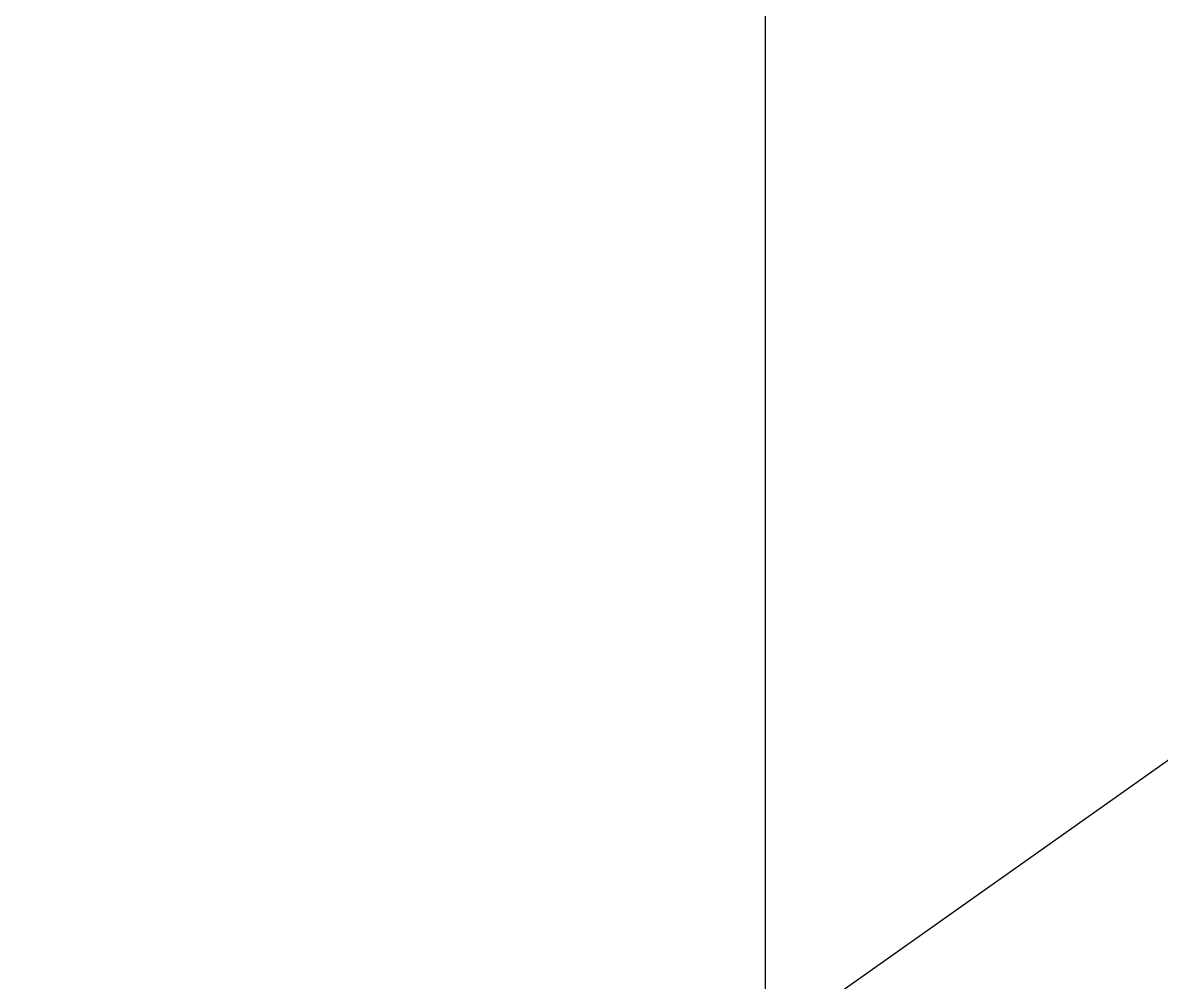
# Model space of a CAD drawing. Header units: millimetres. Extents: x 0 to 571985, y 0 to 2066666.
# Drawn here: x 568496.8 to 568565.6, y 2065934 to 2065992.1 of the extents above; entities that cross this region are included whole.
import ezdxf
from ezdxf.xclip import XClip

# ---------------------------------------------------------------- set-up
doc = ezdxf.new("R2010")
doc.units = ezdxf.units.MM
for name, pattern in [('ACAD_ISO10W100', [18.5, 12, -3, 0.5, -3]), ('CENTER', [3, 1.5, -0.5, 0.5, -0.5]), ('CENTER2', [1.125, 0.75, -0.125, 0.125, -0.125]), ('HIDDEN', [0.75, 0.5, -0.25]), ('Xref Grid (A1)$0$CENTER2', [1.125, 0.75, -0.125, 0.125, -0.125]), ('Xref Grid A16$0$CENTER2', [1.125, 0.75, -0.125, 0.125, -0.125])]:
    doc.linetypes.add(name, pattern=pattern)
for name, color, linetype in [('01.AXIS', 160, 'CENTER2'), ('13.BEAM', 8, 'Continuous'), ('BoThamCo', 94, 'Continuous'), ('CDC.01.AXIS', 160, 'CENTER2'), ('ChiaLo', 128, 'CENTER'), ('datOlienke', 42, 'Continuous'), ('hatchViaHe+LogDg', 129, 'Continuous'), ('LogDg', 7, 'Continuous'), ('LoLK', 6, 'Continuous'), ('RANHGIOI', 2, 'HIDDEN'), ('TimDg', 222, 'Continuous'), ('ViaHeS', 32, 'Continuous'), ('Xref Grid (A1)$0$01.AXIS', 160, 'Xref Grid (A1)$0$CENTER2'), ('Xref Grid A16$0$01.AXIS', 160, 'Xref Grid A16$0$CENTER2')]:
    doc.layers.add(name, color=color, linetype=linetype)
for name, color, linetype, lineweight in [('A-DIM', 251, 'Continuous', 15), ('A-NET THAY', 125, 'Continuous', 18), ('A-TUONG', 255, 'Continuous', 35), ('boDnv', 54, 'Continuous', 25), ('E- RANH GIOI', 1, 'CENTER', 13)]:
    doc.layers.add(name, color=color, linetype=linetype, lineweight=lineweight)
doc.layers.add('KCS_Plotter', color=11, linetype='Continuous', plot=False)
doc.styles.add('rms', font='romans.shx', dxfattribs={"width": 0.7, "bigfont": 'vns.shx'})
doc.linetypes.add('ADL', pattern='A,0.125,-0.15,["++",rms,S=0.5,R=0,X=0,Y=-0.2245],-1.35,1.125', length=2.75)

# ---------------------------------------------------------------- blocks, each defined once
blk = doc.blocks.new('NEN')
at = {"layer": 'hatchViaHe+LogDg'}
blk.add_hatch(color=158, dxfattribs=at).paths.add_polyline_path([(-162.345, -442.707), (-139.369, -435.773), (-138.376, -438.89), (-161.399, -445.84)])
at = {"layer": 'boDnv', "color": 10, "linetype": 'ADL', "ltscale": 0.25}
for points in [[(116.663, 150.753), (122.733, 148.551), (135.807, 122.411), (133.753, 116.749), (-8.129, 54.905), (-13.649, 57.26), (-23.763, 84.693), (-21.221, 90.652)], [(156.672, 80.693), (146.026, 101.979), (139.956, 104.181), (-3.204, 41.78), (-5.746, 35.822), (2.49, 13.482), (8.01, 11.127), (154.618, 75.032)], [(138.064, -70.202), (163.347, -55.493), (165.206, -49.265), (120.533, 40.055), (114.463, 42.257), (87.67, 30.578), (85.617, 24.916), (132.335, -68.493)], [(-193.186, -341.49), (-196.911, -328.368), (-202.259, -325.549), (-318.86, -364.679), (-321.64, -370.269), (-317.318, -383.148)], [(-192.463, -367.618), (-188.112, -359.365), (-191.272, -348.232), (-315.091, -389.785), (-310.768, -402.664), (-305.179, -405.445)]]:
    blk.add_lwpolyline(points, close=True, dxfattribs=at)
at = {"layer": 'BoThamCo'}
blk.add_lwpolyline([(-190.079, -385.013), (-478.59, -481.836, 0.414214), (-479.063, -482.786), (-478.427, -484.682, 0.414214), (-477.477, -485.154), (-188.966, -388.331, 1)], format="xyb", close=True, dxfattribs=at)
at = {"layer": 'ChiaLo', "ltscale": 5}
for p, q in [((136.715, 66.137), (122.897, 97.836)), ((131.214, 63.74), (117.397, 95.439)), ((125.714, 61.342), (111.897, 93.041)), ((120.214, 58.945), (106.397, 90.644)), ((114.714, 56.547), (100.897, 88.247)), ((109.214, 54.15), (95.396, 85.849)), ((103.713, 51.752), (89.896, 83.452)), ((98.213, 49.355), (84.396, 81.054)), ((92.713, 46.957), (78.896, 78.657)), ((87.213, 44.56), (73.396, 76.259)), ((81.713, 42.163), (67.895, 73.862)), ((76.212, 39.765), (62.395, 71.464)), ((70.712, 37.368), (56.895, 69.067)), ((65.212, 34.97), (51.395, 66.669))]:
    blk.add_line(p, q, dxfattribs=at)
for points in [[(130.171, 135.915), (-19.638, 70.615)], [(152.12, 92.029), (-2.661, 24.563)], [(116.573, 25.616), (108.915, 40.929)], [(151.192, -63.721), (100.653, 37.328)], [(100.475, 17.564), (92.391, 33.727)], [(90.637, 12.644), (126.412, 30.537)], [(-191.963, -342.135), (-317.948, -384.415)], [(-190.596, -346.95), (-316.357, -389.155)]]:
    blk.add_lwpolyline(points, dxfattribs=at)
at = {"layer": 'datOlienke'}
for points in [[(116.629, 151.829), (123.449, 149.355), (136.893, 122.474), (134.546, 116.004), (-8.125, 53.816), (-14.438, 56.509), (-24.839, 84.72), (-21.985, 91.41)], [(157.758, 80.756), (146.742, 102.783), (139.922, 105.257), (-3.967, 42.538), (-6.821, 35.849), (1.701, 12.732), (8.014, 10.038), (155.411, 74.287)], [(138.192, -71.285), (164.192, -56.158), (166.277, -49.172), (121.249, 40.859), (114.429, 43.333), (86.877, 31.323), (84.53, 24.853), (131.634, -69.327)], [(-191.963, -342.135), (-196.066, -327.683), (-202.171, -324.464), (-319.571, -363.863), (-322.72, -370.194), (-317.948, -384.415)], [(-191.765, -368.438), (-187.04, -359.477), (-190.596, -346.95), (-316.357, -389.155), (-311.585, -403.375), (-305.254, -406.525)]]:
    blk.add_lwpolyline(points, close=True, dxfattribs=at)
at = {"layer": 'LogDg'}
for points in [[(34.296, -348.766, -0.124666), (14.114, -339.771, 0.262937), (-5.331, -336.771, -0.009345), (-40.959, -349.473), (-145.868, -384.68, 0.405257), (-155.456, -403.235), (-146.557, -432.72), (-158.046, -436.187), (-166.572, -407.936, 0.423227), (-185.704, -398.049), (-272.077, -427.035, 0.40652), (-277.181, -436.964), (-262.947, -483.397), (-271.552, -486.035), (-285.593, -440.232, 0.421949), (-295.787, -434.992), (-422.26, -477.436, 0.346831), (-427.684, -485.726), (-426.662, -497.249, 0.109851), (-417.21, -527.045), (-422.398, -530.058, -0.109851), (-432.639, -497.779), (-433.194, -491.512, 0.484967), (-443.708, -484.634), (-484.199, -498.222, 0.36701), (-492.228, -511.51), (-484.402, -560.012), (-490.326, -560.967), (-497.433, -516.92, 0.457512), (-512.889, -507.388), (-525.337, -511.314, 0.375227), (-533.554, -524.795, 0.049445), (-523.248, -562.118), (-518.404, -576.577), (-525.515, -578.96), (-530.307, -564.659, -0.044276), (-540.221, -530.036, 0.448349), (-555.614, -520.863), (-568.853, -525.038), (-576.072, -502.149), (-552.391, -494.681, 0.333336), (-544.003, -482.976), (-545.865, -397.305, 0.120559), (-569.998, -307.198), (-621.979, -219.712, 0.334943), (-635.359, -214.239), (-686.931, -227.855), (-689.803, -216.977), (-647.957, -205.93, 0.498191), (-640.704, -188.198), (-654.378, -165.183, -0.144979), (-668.853, -108.061), (-659.845, 118.23, 0.428088), (-671.924, 130.707), (-689.222, 130.58), (-689.305, 141.83), (-670.344, 141.969, 0.400474), (-658.442, 153.492), (-657.828, 168.904), (-656.06, 189.374), (-648.588, 188.728), (-650.341, 168.432), (-650.889, 154.678, 0.425345), (-638.921, 142.201), (-621.613, 142.328, 0.402651), (-609.707, 153.94), (-609.387, 163.859, -0.019867), (-608.227, 179.942), (-606.8, 192.652), (-600.838, 191.983), (-602.264, 179.273, 0.019867), (-603.39, 163.665), (-603.676, 154.802, 0.425871), (-591.594, 142.415), (-548.362, 142.733), (-548.28, 131.483), (-592.887, 131.155, 0.401789), (-604.791, 119.578), (-607.754, 35.571, -0.005984), (-607.983, 30.718, 0.462462), (-599.177, 22.287), (-555.377, 26.801), (-554.762, 20.832), (-603.242, 15.836, 0.355613), (-610.381, 8.689), (-613.794, -24.838, 0.475348), (-605.015, -33.606), (-508.268, -23.636, 0.016072), (-476.806, -19.368, 0.37392), (-470.138, -11.259), (-470.705, 9.348), (-464.707, 9.513), (-464.235, -7.648, 0.461916), (-454.747, -15.288), (-421.581, -8.993, 0.020567), (-382.015, 0.216), (-299.764, 22.963, 0.415004), (-292.798, 35.293), (-296.969, 50.218), (-285.412, 53.448), (-281.218, 38.439, 0.413423), (-268.921, 31.492), (-169.968, 58.858, 0.427702), (-164.496, 69.052), (-169.623, 84.754), (-163.92, 86.616), (-158.479, 69.956, 0.400853), (-148.742, 64.729), (-123.897, 71.6, 0.437327), (-113.795, 91.173), (-114.462, 93.013), (-128.551, 136.154), (-105.736, 143.605), (-91.769, 100.833), (-90.91, 98.466, 0.429754), (-70.957, 89.772, 0.001079), (-63.934, 92.766, 0.001474), (-62.342, 93.454), (-47.534, 99.909, 0.386536), (-43.126, 109.726), (-48.301, 125.574), (-42.598, 127.436), (-38.076, 113.59, 0.442444), (-27.275, 108.739), (111.617, 169.28, 0.414214), (115.754, 179.811), (109.361, 194.478), (114.861, 196.875), (121.255, 182.208, 0.414214), (131.785, 178.071), (252.97, 230.894), (276.872, 241.312), (291.579, 249.057, 0.419837), (295.267, 261.365), (290.95, 269.196), (301.459, 274.99), (306.058, 266.648, 0.408717), (318.136, 263.031), (326.546, 267.464), (332.148, 256.836), (324.233, 252.656, 0.419466), (320.555, 240.352), (397.092, 101.523, 0.433643), (408.413, 98.649), (440.787, 119.386), (444.023, 114.334), (410.428, 92.813, 0.395048), (407.737, 82.215), (451.056, 3.639, -0.005576), (472.219, -35.781, 0.422017), (490.066, -41.118), (502.995, -33.918), (514.672, -54.886), (500.295, -62.892, 0.404193), (495.052, -80.181), (502.502, -94.711), (491.824, -100.186), (485.095, -87.061, 0.424556), (467.192, -81.64), (316.164, -165.913), (307.211, -171.115, 0.396001), (304.075, -181.611), (326.147, -225.742), (318.098, -229.768), (296.726, -187.038, 0.432664), (285.552, -183.699), (178.072, -246.148, 0.389772), (174.86, -256.488), (194.1, -297.126), (188.677, -299.693), (170.231, -260.733, 0.439085), (158.982, -257.239), (145.496, -265.075, -0.013452), (97.701, -291.151, 0.262926), (86.853, -307.563, -0.162068), (76.015, -333.842, 0.270323), (72.318, -353.653), (79.981, -375.074), (57.383, -383.157), (49.72, -361.737, 0.270325), (34.296, -348.766)], [(-190.159, -384.776), (-478.67, -481.599, 0.414214), (-479.3, -482.866), (-478.664, -484.762, 0.414214), (-477.397, -485.391), (-188.886, -388.568, 1), (-190.159, -384.776)]]:
    blk.add_lwpolyline(points, format="xyb", dxfattribs=at)
for points in [[(-6.653, 51.185), (136.874, 113.746, 0.429738), (140.832, 124.658), (126.05, 154.214, 0.398858), (115.699, 157.969), (-24.481, 96.867, 0.397369), (-28.79, 86.766), (-17.356, 55.751, 0.431261)], [(-1.168, 12.049), (-9.545, 35.211, -0.395588), (-5.218, 45.265), (140.335, 108.71, -0.398858), (150.687, 104.955), (161.697, 82.941, -0.429738), (157.739, 72.029), (9.552, 7.436, -0.433088)], [(133.661, 54.988), (161.2, 66.992, -0.398858), (171.552, 63.237), (214.134, -21.902, -0.395833), (211.002, -32.395), (185.019, -47.512, -0.432836), (173.841, -44.175), (129.703, 44.076, -0.429738)], [(81.968, 23.269), (128.805, -70.377, 0.432836), (139.983, -73.714), (165.966, -58.597, 0.395833), (169.098, -48.104), (123.817, 42.43, 0.398858), (113.466, 46.185), (85.926, 34.181, 0.429738)], [(-303.345, -412.213), (-191.359, -374.631, 0.400458), (-181.701, -356.314), (-190.266, -326.141, 0.428104), (-200.508, -320.742), (-320.525, -361.019, 0.414214), (-325.564, -371.148), (-313.474, -407.174, 0.414214)]]:
    blk.add_lwpolyline(points, format="xyb", close=True, dxfattribs=at)
at = {"layer": 'LogDg', "ltscale": 0.75}
blk.add_lwpolyline([(-162.345, -442.707), (-139.369, -435.773), (-138.376, -438.89), (-161.399, -445.84)], close=True, dxfattribs=at)
at = {"layer": 'LoLK'}
for points in [[(57.969, 104.443), (52.469, 102.045), (60.46, 83.711), (65.961, 86.109)], [(128.398, 100.234), (122.897, 97.836), (129.69, 82.252), (135.19, 84.65)], [(122.897, 97.836), (117.397, 95.439), (124.19, 79.855), (129.69, 82.252)], [(117.397, 95.439), (111.897, 93.041), (118.69, 77.458), (124.19, 79.855)], [(111.897, 93.041), (106.397, 90.644), (113.19, 75.06), (118.69, 77.458)], [(106.397, 90.644), (100.897, 88.247), (107.689, 72.663), (113.19, 75.06)], [(100.897, 88.247), (95.396, 85.849), (102.189, 70.265), (107.689, 72.663)], [(95.396, 85.849), (89.896, 83.452), (96.689, 67.868), (102.189, 70.265)], [(89.896, 83.452), (84.396, 81.054), (91.189, 65.47), (96.689, 67.868)], [(129.69, 82.252), (124.19, 79.855), (131.214, 63.74), (136.715, 66.137)], [(84.396, 81.054), (78.896, 78.657), (85.689, 63.073), (91.189, 65.47)], [(124.19, 79.855), (118.69, 77.458), (125.714, 61.342), (131.214, 63.74)], [(78.896, 78.657), (73.396, 76.259), (80.188, 60.675), (85.689, 63.073)], [(118.69, 77.458), (113.19, 75.06), (120.214, 58.945), (125.714, 61.342)], [(73.396, 76.259), (67.895, 73.862), (74.688, 58.278), (80.188, 60.675)], [(113.19, 75.06), (107.689, 72.663), (114.714, 56.547), (120.214, 58.945)], [(67.895, 73.862), (62.395, 71.464), (69.188, 55.88), (74.688, 58.278)], [(107.689, 72.663), (102.189, 70.265), (109.214, 54.15), (114.714, 56.547)], [(62.395, 71.464), (56.895, 69.067), (63.688, 53.483), (69.188, 55.88)], [(102.189, 70.265), (96.689, 67.868), (103.713, 51.752), (109.214, 54.15)], [(56.895, 69.067), (51.395, 66.669), (58.188, 51.086), (63.688, 53.483)], [(96.689, 67.868), (91.189, 65.47), (98.213, 49.355), (103.713, 51.752)], [(91.189, 65.47), (85.689, 63.073), (92.713, 46.957), (98.213, 49.355)], [(85.689, 63.073), (80.188, 60.675), (87.213, 44.56), (92.713, 46.957)], [(80.188, 60.675), (74.688, 58.278), (81.713, 42.163), (87.213, 44.56)], [(74.688, 58.278), (69.188, 55.88), (76.212, 39.765), (81.713, 42.163)], [(69.188, 55.88), (63.688, 53.483), (70.712, 37.368), (76.212, 39.765)], [(63.688, 53.483), (58.188, 51.086), (65.212, 34.97), (70.712, 37.368)], [(58.188, 51.086), (52.687, 48.688), (59.712, 32.573), (65.212, 34.97)], [(121.249, 40.859), (114.429, 43.333), (108.915, 40.929), (116.573, 25.616), (126.412, 30.537)], [(108.915, 40.929), (100.653, 37.328), (108.524, 21.59), (116.573, 25.616)], [(100.653, 37.328), (92.391, 33.727), (100.475, 17.564), (108.524, 21.59)], [(92.391, 33.727), (86.877, 31.323), (84.53, 24.853), (90.637, 12.644), (100.475, 17.564)], [(129.095, 25.17), (126.412, 30.537), (108.524, 21.59), (111.208, 16.224)]]:
    blk.add_lwpolyline(points, close=True, dxfattribs=at)
at = {"layer": 'RANHGIOI', "color": 1, "ltscale": 9, "const_width": 1}
blk.add_lwpolyline([(460, -51.299, 0.006594), (435.293, -5.051), (303.078, 234.769), (284.672, 225.077), (-55.993, 76.586), (-56.839, 76.223, -0.005137), (-90.743, 62.093), (-377.217, -17.133, -0.020567), (-418.225, -26.678), (-463.443, -35.259, -0.021218), (-506.422, -41.541), (-623.638, -53.62), (-626.464, -70.884, 0.128574), (-620.42, -135.36), (-615.505, -148.86, 0.039408), (-607.143, -167.188), (-594.172, -190.555), (-547.57, -259.493, -0.11987), (-522.704, -326.397), (-507.917, -451.947), (-504.475, -473.277), (-499.271, -471.636), (-50.48, -321.024, 0.050684), (130.425, -239.135), (301.319, -139.843)], format="xyb", close=True, dxfattribs=at)
at = {"layer": 'RANHGIOI', "color": 5, "ltscale": 20, "const_width": 3}
blk.add_lwpolyline([(77.126, -402.722), (-90.743, 62.093)], dxfattribs=at)
at = {"layer": 'TimDg', "linetype": 'ACAD_ISO10W100', "ltscale": 0.75}
blk.add_lwpolyline([(-618.456, -41.023), (-507.652, -29.604, 0.021218), (-465.681, -23.47), (-420.462, -14.888, 0.020567), (-380.415, -5.567), (-94.607, 73.475, 0.005041), (-61.569, 87.252, 0.001474), (-59.945, 87.954), (279.472, 235.9), (307.904, 250.872)], format="xyb", dxfattribs=at)
for points in [[(80.71, -412.741), (34.278, -282.941), (-103.138, 96.993), (-128.229, 173.827)], [(335.549, -254.599), (124.099, 168.176)], [(150.079, 116.23), (-16.139, 43.778)], [(170.944, 74.512), (-58.789, -25.625)], [(176.4, -55.997), (121.833, 53.105)], [(131.363, -82.199), (74.098, 32.298)], [(-282.702, 21.456), (-168.819, -379.724)], [(-168.819, -379.724), (-144.941, -458.841)]]:
    blk.add_lwpolyline(points, dxfattribs=at)
at = {"layer": 'ViaHeS', "elevation": 0}
blk.add_lwpolyline([(-483.362, -504.27), (-441.21, -490.124), (-436.029, -493.514), (-435.627, -498.044, 0.109851), (-424.993, -531.564), (-414.615, -525.539, -0.109851), (-423.674, -496.984), (-424.342, -489.445), (-420.001, -483.006), (-295.249, -441.14), (-289.043, -444.33), (-275.854, -487.354), (-258.645, -482.078), (-271.972, -438.601), (-268.698, -432.23), (-181.634, -403.012), (-172.975, -407.486), (-163.79, -437.92), (-140.813, -430.986), (-150.211, -399.847), (-145.597, -390.918), (-39.026, -355.153, 0.008545), (-6.235, -343.522, -0.249193), (12.375, -345.964, 0.09975), (30.772, -354.181, -0.256949), (45.215, -366.957), (51.733, -385.178), (85.63, -373.053), (79.112, -354.831, -0.256949), (82.174, -335.793, 0.136918), (92.607, -310.438, -0.249193), (103.308, -295.017, 0.012659), (148.511, -270.262), (162.157, -262.333), (168.62, -264.341), (185.966, -300.977), (196.811, -295.842), (179.033, -258.291), (181.216, -251.26), (287.384, -189.574), (293.944, -191.534), (314.073, -231.781), (330.172, -223.729), (309.538, -182.474), (311.625, -175.49), (319.134, -171.127), (408.277, -121.386), (412.274, -122.589), (434.351, -165.321), (442.347, -161.19), (420.137, -118.201), (421.38, -114.074), (470.335, -86.758), (479.641, -89.576), (486.485, -102.924), (507.841, -91.973), (500.499, -77.654), (503.421, -68.019), (517.591, -60.128), (500.076, -28.676), (486.971, -35.974), (477.625, -33.17, 0.0056), (456.311, 6.536), (412.324, 86.322), (414.12, 93.398), (444.832, 113.071), (439.977, 120.649), (409.766, 101.296), (403.142, 102.978), (327.714, 239.794), (330.524, 249.193), (334.945, 251.528), (323.749, 272.772), (318.926, 270.23), (309.354, 273.096), (306.713, 277.887), (285.696, 266.299), (288.11, 261.921), (285.295, 252.529), (274.271, 246.724), (129.387, 183.571), (122.806, 186.157), (117.612, 198.074), (106.611, 193.279), (111.806, 181.362), (109.22, 174.781), (26.33, 138.65), (-29.869, 114.154), (-36.004, 116.909), (-39.746, 128.368), (-51.153, 124.642), (-47.055, 112.092), (-50.086, 105.341), (-75.921, 94.08), (-84.511, 97.937), (-100.033, 145.467), (-134.254, 134.292), (-118.657, 86.529), (-123.231, 78.009), (-150.258, 70.535), (-156.629, 73.955), (-161.068, 87.547), (-172.475, 83.822), (-168.207, 70.753), (-171.474, 64.667), (-269.546, 37.545), (-275.711, 41.028), (-279.634, 55.063), (-302.748, 48.603), (-298.843, 34.63), (-302.316, 28.482), (-383.614, 5.999, -0.020567), (-422.7, -3.099), (-456.246, -9.465), (-461.296, -5.399), (-461.708, 9.595), (-473.703, 9.265), (-473.239, -7.637), (-478.028, -13.489, -0.015955), (-508.883, -17.667), (-606.147, -27.691), (-610.614, -23.229), (-607.49, 7.461), (-602.01, 12.947), (-554.455, 17.848), (-555.685, 29.785), (-600.448, 25.172), (-605.043, 29.645, 0.007073), (-604.756, 35.466), (-601.912, 116.095), (-594.665, 123.142), (-548.221, 123.483), (-548.421, 150.733), (-593.42, 150.402), (-600.493, 157.35, -0.027886), (-599.283, 178.939), (-597.857, 191.648), (-609.782, 192.987), (-611.208, 180.277, 0.019867), (-612.385, 163.955), (-612.597, 157.389), (-619.823, 150.342), (-639.316, 150.198), (-646.998, 158.133), (-646.598, 168.196), (-644.852, 188.405), (-659.796, 189.697), (-661.572, 169.14), (-662.014, 158.023), (-670.332, 149.97), (-689.364, 149.83), (-689.163, 122.58), (-671.417, 122.71), (-663.736, 114.776), (-672.6, -107.912, 0.144979), (-657.602, -167.099), (-644.687, -188.836), (-648.335, -197.756), (-691.845, -209.242), (-684.889, -235.59), (-633.86, -222.118), (-622.039, -226.953), (-573.255, -309.058, -0.120474), (-549.614, -397.387), (-547.842, -478.902), (-555.298, -489.306), (-577.876, -496.427), (-567.048, -530.76), (-552.743, -526.248), (-543.713, -531.719, 0.042979), (-533.836, -565.928), (-529.071, -580.151), (-514.848, -575.386), (-519.719, -560.846, -0.045576), (-529.315, -527.166), (-523.005, -516.87), (-508.247, -512.215), (-500.456, -517.02), (-493.287, -561.445), (-481.44, -559.534), (-488.883, -513.408), (-483.362, -504.27)], format="xyb", dxfattribs=at)
at = {"layer": 'ViaHeS'}
for points in [[(116.629, 151.829), (123.449, 149.355), (136.893, 122.474), (134.546, 116.004), (-8.125, 53.816), (-14.438, 56.509), (-24.839, 84.72), (-21.985, 91.41)], [(157.758, 80.756), (146.742, 102.783), (139.922, 105.257), (-3.967, 42.538), (-6.821, 35.849), (1.701, 12.732), (8.014, 10.038), (155.411, 74.287)], [(138.192, -71.285), (164.192, -56.158), (166.277, -49.172), (121.249, 40.859), (114.429, 43.333), (86.877, 31.323), (84.53, 24.853), (131.634, -69.327)], [(-319.571, -363.863), (-202.171, -324.464), (-196.066, -327.683), (-187.04, -359.477), (-191.765, -368.438), (-305.254, -406.525), (-311.585, -403.375), (-322.72, -370.194)]]:
    blk.add_lwpolyline(points, close=True, dxfattribs=at)
blk.add_lwpolyline([(-190.596, -346.95), (-191.963, -342.135), (-317.948, -384.415), (-316.357, -389.155), (-190.596, -346.95)], dxfattribs=at)
blk = doc.blocks.new('A$C33BC4D2A')
at = {"layer": 'Defpoints', "color": 125}
blk.add_lwpolyline([(0, -297), (420, -297), (420, 0), (0, 0)], close=True, dxfattribs=at)
blk = doc.blocks.new('NEN M01')
at = {"layer": 'datOlienke'}
blk.add_lwpolyline([(4.737, 4.993), (3.439, 29.587), (-1.824, 34.58), (-158.789, 34.58), (-164.078, 29.588), (-165.502, 4.992), (-160.791, 0), (0, 0)], close=True, dxfattribs=at)
at = {"layer": 'LoLK'}
for points in [[(-92.396, 34.58), (-98.396, 34.58), (-98.396, 17.58), (-92.396, 17.58)], [(-86.396, 34.58), (-92.396, 34.58), (-92.396, 17.58), (-86.396, 17.58)], [(-80.396, 34.58), (-86.396, 34.58), (-86.396, 17.58), (-80.396, 17.58)], [(-74.396, 34.58), (-80.396, 34.58), (-80.396, 17.58), (-74.396, 17.58)], [(-68.396, 34.58), (-74.396, 34.58), (-74.396, 17.58), (-68.396, 17.58)], [(-62.396, 34.58), (-68.396, 34.58), (-68.396, 17.58), (-62.396, 17.58)], [(-56.396, 34.58), (-62.396, 34.58), (-62.396, 17.58), (-56.396, 17.58)], [(-50.396, 34.58), (-56.396, 34.58), (-56.396, 17.58), (-50.396, 17.58)], [(-44.396, 34.58), (-50.396, 34.58), (-50.396, 17.58), (-44.396, 17.58)], [(-38.396, 34.58), (-44.396, 34.58), (-44.396, 17.58), (-38.396, 17.58)], [(-32.396, 34.58), (-38.396, 34.58), (-38.396, 17.58), (-32.396, 17.58)], [(-26.396, 34.58), (-32.396, 34.58), (-32.396, 17.58), (-26.396, 17.58)], [(-20.396, 34.58), (-26.396, 34.58), (-26.396, 17.58), (-20.396, 17.58)], [(-14.396, 34.58), (-20.396, 34.58), (-20.396, 17.58), (-14.396, 17.58)], [(-98.396, 17.58), (-104.396, 17.58), (-104.396, 0), (-98.396, 0)], [(-92.396, 17.58), (-98.396, 17.58), (-98.396, 0), (-92.396, 0)], [(-86.396, 17.58), (-92.396, 17.58), (-92.396, 0), (-86.396, 0)], [(-80.396, 17.58), (-86.396, 17.58), (-86.396, 0), (-80.396, 0)], [(-74.396, 17.58), (-80.396, 17.58), (-80.396, 0), (-74.396, 0)], [(-68.396, 17.58), (-74.396, 17.58), (-74.396, 0), (-68.396, 0)], [(-62.396, 17.58), (-68.396, 17.58), (-68.396, 0), (-62.396, 0)], [(-56.396, 17.58), (-62.396, 17.58), (-62.396, 0), (-56.396, 0)], [(-50.396, 17.58), (-56.396, 17.58), (-56.396, 0), (-50.396, 0)], [(-44.396, 17.58), (-50.396, 17.58), (-50.396, 0), (-44.396, 0)], [(-38.396, 17.58), (-44.396, 17.58), (-44.396, 0), (-38.396, 0)], [(-32.396, 17.58), (-38.396, 17.58), (-38.396, 0), (-32.396, 0)], [(-26.396, 17.58), (-32.396, 17.58), (-32.396, 0), (-26.396, 0)], [(-20.396, 17.58), (-26.396, 17.58), (-26.396, 0), (-20.396, 0)]]:
    blk.add_lwpolyline(points, close=True, dxfattribs=at)
blk = doc.blocks.new('A$C758D662A')
at = {"linetype": 'HIDDEN', "ltscale": 500}
for radius in [300, 200]:
    blk.add_circle((0, 0), radius, dxfattribs=at)
at = {"layer": 'CDC.01.AXIS', "ltscale": 200}
for p, q in [((437, 0), (-437, 0)), ((0, 437), (0, -437))]:
    blk.add_line(p, q, dxfattribs=at)
blk = doc.blocks.new('A16 - 2')
at = {"layer": 'Xref Grid A16$0$01.AXIS', "ltscale": 500}
for p, q in [((0.11, -1.37), (0.11, -15.086)), ((5.89, -1.37), (5.89, -15.086)), ((0.11, -2.11), (6, -2.11)), ((0.11, -6.91), (5.89, -6.91)), ((0.11, -9.99), (5.89, -9.99)), ((0.11, -13.89), (5.89, -13.89))]:
    blk.add_line(p, q, dxfattribs=at)
at = {"xscale": 0.0005, "yscale": 0.0005, "zscale": 0.0005}
for p in [(0.45, -2.11), (5.55, -2.11), (0.45, -6.55), (5.55, -6.55), (0.45, -7.45), (5.55, -7.45), (0.45, -9.45), (5.55, -9.45), (0.45, -10.35), (5.55, -10.35), (0.45, -13.89), (5.55, -13.89)]:
    blk.add_blockref('A$C758D662A', p, dxfattribs=at)
blk = doc.blocks.new('A11 - 2')
at = {"layer": 'Xref Grid A16$0$01.AXIS', "ltscale": 500}
for p, q in [((0.11, -1.086), (0.11, -15.387)), ((5.89, -1.086), (5.89, -15.387)), ((0.11, -2.11), (6, -2.11)), ((0.11, -6.91), (5.89, -6.91)), ((0.11, -9.99), (5.89, -9.99)), ((0.11, -13.89), (5.89, -13.89))]:
    blk.add_line(p, q, dxfattribs=at)
at = {"xscale": 0.0005, "yscale": 0.0005, "zscale": 0.0005}
for p in [(0.45, -2.11), (5.55, -2.11), (0.45, -6.55), (5.55, -6.55), (0.45, -7.45), (5.55, -7.45), (0.45, -9.45), (5.55, -9.45), (0.45, -10.35), (5.55, -10.35), (0.45, -13.89), (5.55, -13.89)]:
    blk.add_blockref('A$C758D662A', p, dxfattribs=at)
blk = doc.blocks.new('A16 SAO - 2')
at = {"layer": 'Xref Grid A16$0$01.AXIS', "ltscale": 500}
for p, q in [((0.11, -1.086), (0.11, -15.387)), ((5.89, -1.086), (5.89, -15.387)), ((0.11, -2.11), (6, -2.11)), ((0.11, -6.91), (5.89, -6.91)), ((0.11, -9.99), (5.89, -9.99)), ((0.11, -13.89), (5.89, -13.89))]:
    blk.add_line(p, q, dxfattribs=at)
at = {"xscale": 0.0005, "yscale": 0.0005, "zscale": 0.0005}
for p in [(0.45, -2.11), (5.55, -2.11), (0.45, -6.55), (5.55, -6.55), (0.45, -7.45), (5.55, -7.45), (0.45, -9.45), (5.55, -9.45), (0.45, -10.35), (5.55, -10.35), (0.45, -13.89), (5.55, -13.89)]:
    blk.add_blockref('A$C758D662A', p, dxfattribs=at)
blk = doc.blocks.new('A11 SAO-2')
at = {"layer": 'Xref Grid A16$0$01.AXIS', "ltscale": 500}
for p, q in [((0.11, -1.086), (0.11, -15.387)), ((5.89, -1.086), (5.89, -15.387)), ((0.11, -2.11), (5.89, -2.11)), ((0.11, -6.91), (5.89, -6.91)), ((0.11, -9.99), (5.89, -9.99)), ((0.11, -13.89), (5.89, -13.89))]:
    blk.add_line(p, q, dxfattribs=at)
at = {"xscale": 0.0005, "yscale": 0.0005, "zscale": 0.0005}
for p in [(0.45, -2.11), (5.55, -2.11), (0.45, -6.55), (5.55, -6.55), (0.45, -7.45), (5.55, -7.45), (0.45, -9.45), (5.55, -9.45), (0.45, -10.35), (5.55, -10.35), (0.45, -13.89), (5.55, -13.89)]:
    blk.add_blockref('A$C758D662A', p, dxfattribs=at)
blk = doc.blocks.new('NEN H01')
at = {"layer": 'datOlienke'}
blk.add_lwpolyline([(-2.11, 40), (3.153, 35.007), (4.737, 4.993), (0, 0), (-155.636, 0), (-160.347, 4.992), (-158.608, 35.008), (-153.319, 40)], close=True, dxfattribs=at)
at = {"layer": 'LoLK'}
blk.add_lwpolyline([(-74.818, 20), (-80.818, 20), (-80.818, 0), (-74.818, 0)], close=True, dxfattribs=at)
blk = doc.blocks.new('T2 CUM A7')
at = {"layer": '01.AXIS', "ltscale": 500}
for p, q in [((0.11, 0.914), (0.11, -14.466)), ((7.89, 0.914), (7.89, -14.466)), ((8.11, 0.914, 0), (8.11, -14.322, 0)), ((14.89, 0.914, 0), (14.89, -14.322, 0)), ((19.11, 0.914, 0), (19.11, -13.297, 0)), ((25.89, 0.914, 0), (25.89, -13.297, 0)), ((26.11, 0.914, 0), (26.11, -13.543, 0)), ((33.89, 0.914, 0), (33.89, -13.543, 0)), ((26.11, -0.11, 0), (33.89, -0.11, 0)), ((19.11, -4.11, 0), (25.89, -4.11, 0)), ((26.11, -3.71, 0), (33.89, -3.71, 0)), ((26.11, -7.28, 0), (33.89, -7.28, 0)), ((19.11, -8.13, 0), (25.89, -8.13, 0)), ((14.89, -8.43, 0), (8.11, -8.43, 0)), ((26.11, -11.7, 0), (29.38, -11.7, 0)), ((30.014, -11.32, 0), (33.89, -11.32, 0)), ((0.11, -12.85), (7.89, -12.85))]:
    blk.add_line(p, q, dxfattribs=at)
at = {"layer": '01.AXIS', "ltscale": 500, "elevation": 0}
for points in [[(19.11, -12.153), (25.89, -11.724)], [(14.89, -12.41), (8.11, -12.84)]]:
    blk.add_lwpolyline(points, dxfattribs=at)
at = {"layer": '13.BEAM', "ltscale": 500}
blk.add_line((7.442, -13.011), (7.443, -13.011), dxfattribs=at)
at = {"yscale": 0.0005, "zscale": 0.0005}
for p, xscale in [((30.17, -0.11, 0), 0.0005), ((33.85, 0.34), 0.0005), ((26.45, -0.56), 0.0005), ((33.85, -0.56), 0.0005), ((25.55, -3.66, 0), -0.0005), ((26.45, -3.32), 0.0005), ((33.89, -3.32), 0.0005), ((26.45, -4.22), 0.0005), ((33.89, -4.22), 0.0005), ((19.11, -4.56, 0), 0.0005), ((25.55, -4.56, 0), -0.0005), ((26.45, -6.87), 0.0005), ((33.89, -6.87, 0), 0.0005), ((19.11, -7.54, 0), 0.0005), ((25.55, -7.54, 0), -0.0005), ((26.45, -7.77), 0.0005), ((33.89, -7.77, 0), 0.0005), ((14.89, -7.845, 0), -0.0005), ((19.11, -8.44, 0), 0.0005), ((25.55, -8.44, 0), -0.0005), ((14.89, -8.745, 0), -0.0005), ((33.89, -9.267), 0.0005), ((25.55, -11.725, 0), -0.0005), ((26.45, -11.25, 0), 0.0005), ((31.457, -11.32, 0), 0.0005), ((32.357, -11.32, 0), 0.0005), ((14.793, -12.42, 0), -0.0005), ((19.21, -12.15, 0), 0.0005), ((26.45, -12.15, 0), 0.0005), ((7.55, -12.873), -0.0005), ((8.45, -12.856, 0), 0.0005)]:
    blk.add_blockref('A$C758D662A', p, dxfattribs=dict(at, xscale=xscale))
at = {"xscale": 0.0005, "yscale": 0.0005, "zscale": 0.0005, "rotation": 270}
for p in [(1.47, -13.25), (2.37, -13.25)]:
    blk.add_blockref('A$C758D662A', p, dxfattribs=at)
blk = doc.blocks.new('pile Plan')
at = {"xscale": 0.5, "yscale": 0.5, "zscale": 0.5}
for p in [(340, 14779), (5440.000004, 14779), (340, 9630), (5440.000004, 9630), (340, 8730), (5440.000004, 8730), (340, 5040), (5440.000004, 5040), (340, 4140), (5440.000004, 4140), (340, -1), (5440.000004, -1)]:
    blk.add_blockref('A$C758D662A', p, dxfattribs=at)
blk = doc.blocks.new('a1 sao - 2')
at = {"layer": 'Xref Grid (A1)$0$01.AXIS', "ltscale": 500}
for p, q in [((0.11, -1.086), (0.11, -18.434)), ((0.11, -16.89), (5.89, -16.89))]:
    blk.add_line(p, q, dxfattribs=at)
at = {"xscale": 0.001, "yscale": 0.001, "zscale": 0.001}
blk.add_blockref('pile Plan', (0.11, -16.89), dxfattribs=at)

msp = doc.modelspace()

# ---------------------------------------------------------------- block references
at = {"layer": 'boDnv', "extrusion": (-2.4685e-06, 4.62064e-06, 1)}
ref = msp.add_blockref('NEN', (568697.481, 2066371.697, 8.143), dxfattribs=at)
XClip(ref).set_block_clipping_path([(-95.7748162709, -416.20828746), (591.9650857092, 169.550739368)])

# ---------------------------------------------------------------- next in the draw order: linework, layer by layer
at = {"layer": 'KCS_Plotter', "extrusion": (-2.4685e-06, 4.62064e-06, 1)}
msp.add_line((568541.684, 2065930.213, 0), (569429.706, 2066558.171, 0), dxfattribs=at)

# ---------------------------------------------------------------- next in the draw order: block references
at = {"layer": 'E- RANH GIOI', "extrusion": (-2.4685e-06, 4.62064e-06, 1), "xscale": 2.114336868039268, "yscale": 2.114336868039268, "zscale": 2.114336868039268}
msp.add_blockref('A$C33BC4D2A', (568541.684, 2066558.171, 8.143), dxfattribs=at)

# ---------------------------------------------------------------- next in the draw order: block references
at = {"layer": 'boDnv', "extrusion": (-2.4685e-06, 4.62064e-06, 1)}
ref = msp.add_blockref('NEN', (568435.985, 2065906.076, 8.141), dxfattribs=at)
XClip(ref).set_block_clipping_path([(139.8082110254, -229.5883792969), (283.7756855394, -107.7363903257)])

# ---------------------------------------------------------------- next in the draw order: block references
at = {"layer": 'A-DIM', "extrusion": (-2.4685e-06, 4.62064e-06, 1)}
ref = msp.add_blockref('A16 SAO - 2', (568565.675, 2065988.328, 8.141), dxfattribs=dict(at, xscale=-1, rotation=203.5516717751329))
XClip(ref).set_block_clipping_path([(-115.3289477625, 289.9074329021), (16.6460494569, 347.4333733716), (65.3351737706, 235.7316437992), (-66.6398234488, 178.2057033298)])
ref = msp.add_blockref('A16 SAO - 2', (568565.675, 2065988.328, 8.141), dxfattribs=dict(at, rotation=203.5516717751329))
XClip(ref).set_block_clipping_path([(115.3289477623, 289.9074329024), (-16.6460494571, 347.4333733718), (-65.3351737706, 235.7316437995), (66.6398234488, 178.20570333)])
ref = msp.add_blockref('A11 SAO-2', (568554.675, 2065983.533, 8.141), dxfattribs=dict(at, xscale=-1, rotation=203.5516717751329))
XClip(ref).set_block_clipping_path([(-103.3289477616, 289.9074329012), (28.6460494578, 347.4333733707), (77.3351737715, 235.7316437983), (-54.6398234479, 178.2057033288)])
ref = msp.add_blockref('A11 SAO-2', (568554.675, 2065983.533, 8.141), dxfattribs=dict(at, rotation=203.5516717751329))
XClip(ref).set_block_clipping_path([(103.3289477623, 289.9074329014), (-28.6460494571, 347.4333733709), (-77.3351737706, 235.7316437985), (54.6398234488, 178.2057033291)])
ref = msp.add_blockref('A16 SAO - 2', (568543.674, 2065978.738, 8.141), dxfattribs=dict(at, xscale=-1, rotation=203.5516717751329))
XClip(ref).set_block_clipping_path([(-91.3289476426, 289.9074329021), (40.6460495768, 347.4333733716), (89.3351738905, 235.7316437992), (-42.6398233289, 178.2057033298)])
ref = msp.add_blockref('A16 SAO - 2', (568543.674, 2065978.738, 8.141), dxfattribs=dict(at, rotation=203.5516717751329))
XClip(ref).set_block_clipping_path([(91.3289477613, 289.9074329005), (-40.6460494581, 347.43337337), (-89.3351737715, 235.7316437976), (42.6398234479, 178.2057033281)])
ref = msp.add_blockref('A11 SAO-2', (568532.674, 2065973.943, 8.141), dxfattribs=dict(at, xscale=-1, rotation=203.5516717751329))
XClip(ref).set_block_clipping_path([(-79.3289476435, 289.9074329021), (52.6460495759, 347.4333733716), (101.3351738895, 235.7316437992), (-30.6398233299, 178.2057033298)])
ref = msp.add_blockref('A11 SAO-2', (568532.674, 2065973.943, 8.141), dxfattribs=dict(at, rotation=203.5516717751329))
XClip(ref).set_block_clipping_path([(79.3289477623, 289.9074329014), (-52.6460494571, 347.4333733709), (-101.3351737706, 235.7316437985), (30.6398234488, 178.2057033291)])
ref = msp.add_blockref('A16 SAO - 2', (568521.674, 2065969.148, 8.141), dxfattribs=dict(at, xscale=-1, rotation=203.5516717751329))
XClip(ref).set_block_clipping_path([(-67.3289476435, 289.9074329021), (64.6460495759, 347.4333733716), (113.3351738895, 235.7316437992), (-18.6398233299, 178.2057033298)])
ref = msp.add_blockref('A16 SAO - 2', (568521.674, 2065969.148, 8.141), dxfattribs=dict(at, rotation=203.5516717751329))
XClip(ref).set_block_clipping_path([(67.3289477623, 289.9074329014), (-64.6460494571, 347.4333733709), (-113.3351737706, 235.7316437985), (18.6398234488, 178.2057033291)])
ref = msp.add_blockref('A11 SAO-2', (568510.673, 2065964.354, 8.141), dxfattribs=dict(at, xscale=-1, rotation=203.5516717751329))
XClip(ref).set_block_clipping_path([(-55.3289476435, 289.9074329021), (76.6460495759, 347.4333733716), (125.3351738895, 235.7316437992), (-6.6398233299, 178.2057033298)])
ref = msp.add_blockref('A11 SAO-2', (568510.673, 2065964.354, 8.141), dxfattribs=dict(at, rotation=203.5516717751329))
XClip(ref).set_block_clipping_path([(55.3289477623, 289.9074329014), (-76.6460494571, 347.4333733709), (-125.3351737706, 235.7316437985), (6.6398234488, 178.2057033291)])
ref = msp.add_blockref('A16 SAO - 2', (568499.673, 2065959.559, 8.141), dxfattribs=dict(at, xscale=-1, rotation=203.5516717751329))
XClip(ref).set_block_clipping_path([(-43.3289476444, 289.9074329031), (88.6460495749, 347.4333733725), (137.3351738886, 235.7316438002), (5.3601766692, 178.2057033307)])
ref = msp.add_blockref('A16 SAO - 2', (568499.673, 2065959.559, 8.141), dxfattribs=dict(at, rotation=203.5516717751329))
XClip(ref).set_block_clipping_path([(43.3289477632, 289.9074329014), (-88.6460494562, 347.4333733709), (-137.3351737696, 235.7316437985), (-5.3601765502, 178.2057033291)])
at = {"layer": 'A-NET THAY', "extrusion": (-2.4685e-06, 4.62064e-06, 1)}
ref = msp.add_blockref('A16 - 2', (568565.675, 2065988.328, 8.141), dxfattribs=dict(at, xscale=-1, rotation=23.55167177513289))
XClip(ref).set_block_clipping_path([(115.3289476428, -289.9074329014), (-16.6460495766, -347.4333733709), (-65.33517389, -235.7316437985), (66.6398233294, -178.2057033291)])
ref = msp.add_blockref('A11 - 2', (568554.675, 2065983.533, 8.141), dxfattribs=dict(at, rotation=23.55167177513295))
XClip(ref).set_block_clipping_path([(-103.3289476435, -289.9074329026), (28.6460495759, -347.4333733718), (77.3351738893, -235.7316437995), (-54.6398233301, -178.2057033302)])
ref = msp.add_blockref('A11 - 2', (568554.675, 2065983.533, 8.141), dxfattribs=dict(at, xscale=-1, rotation=23.55167177513289))
XClip(ref).set_block_clipping_path([(103.3289476428, -289.9074329024), (-28.6460495766, -347.4333733718), (-77.33517389, -235.7316437995), (54.6398233294, -178.20570333)])
ref = msp.add_blockref('A16 - 2', (568543.674, 2065978.738, 8.141), dxfattribs=dict(at, rotation=23.55167177513295))
XClip(ref).set_block_clipping_path([(-91.3289476435, -289.9074329014), (40.6460495759, -347.4333733707), (89.3351738893, -235.7316437983), (-42.6398233301, -178.2057033291)])
ref = msp.add_blockref('A16 - 2', (568543.674, 2065978.738, 8.141), dxfattribs=dict(at, xscale=-1, rotation=23.55167177513289))
XClip(ref).set_block_clipping_path([(91.3289476428, -289.9074329014), (-40.6460495766, -347.4333733709), (-89.33517389, -235.7316437985), (42.6398233294, -178.2057033291)])
ref = msp.add_blockref('A11 - 2', (568532.674, 2065973.943, 8.141), dxfattribs=dict(at, rotation=23.55167177513295))
XClip(ref).set_block_clipping_path([(-79.3289476435, -289.9074329014), (52.6460495759, -347.4333733707), (101.3351738893, -235.7316437983), (-30.6398233301, -178.2057033291)])
ref = msp.add_blockref('A11 - 2', (568532.674, 2065973.943, 8.141), dxfattribs=dict(at, xscale=-1, rotation=23.55167177513289))
XClip(ref).set_block_clipping_path([(79.3289476437, -289.9074329024), (-52.6460495756, -347.4333733718), (-101.3351738891, -235.7316437995), (30.6398233303, -178.20570333)])
ref = msp.add_blockref('A16 - 2', (568521.674, 2065969.148, 8.141), dxfattribs=dict(at, rotation=23.55167177513295))
XClip(ref).set_block_clipping_path([(-67.3289476435, -289.9074329014), (64.6460495759, -347.4333733707), (113.3351738893, -235.7316437983), (-18.6398233301, -178.2057033291)])
ref = msp.add_blockref('A16 - 2', (568521.674, 2065969.148, 8.141), dxfattribs=dict(at, xscale=-1, rotation=23.55167177513289))
XClip(ref).set_block_clipping_path([(67.3289476437, -289.9074329024), (-64.6460495756, -347.4333733718), (-113.3351738891, -235.7316437995), (18.6398233303, -178.20570333)])
ref = msp.add_blockref('A11 - 2', (568510.673, 2065964.354, 8.141), dxfattribs=dict(at, rotation=23.55167177513295))
XClip(ref).set_block_clipping_path([(-55.3289476444, -289.9074329026), (76.6460495749, -347.4333733718), (125.3351738884, -235.7316437995), (-6.639823331, -178.2057033302)])
ref = msp.add_blockref('A11 - 2', (568510.673, 2065964.354, 8.141), dxfattribs=dict(at, xscale=-1, rotation=23.55167177513289))
XClip(ref).set_block_clipping_path([(55.3289476437, -289.9074329024), (-76.6460495756, -347.4333733718), (-125.3351738891, -235.7316437995), (6.6398233303, -178.20570333)])
ref = msp.add_blockref('A16 - 2', (568499.673, 2065959.559, 8.141), dxfattribs=dict(at, rotation=23.55167177513295))
XClip(ref).set_block_clipping_path([(-43.3289476444, -289.9074329026), (88.6460495749, -347.4333733718), (137.3351738884, -235.7316437995), (5.360176669, -178.2057033302)])
ref = msp.add_blockref('A16 - 2', (568499.673, 2065959.559, 8.141), dxfattribs=dict(at, xscale=-1, rotation=23.55167177513289))
XClip(ref).set_block_clipping_path([(43.3289476449, -289.9074329024), (-88.6460495745, -347.4333733718), (-137.3351738879, -235.7316437995), (-5.3601766685, -178.20570333)])
ref = msp.add_blockref('A11 - 2', (568488.672, 2065954.764, 8.141), dxfattribs=dict(at, rotation=23.55167177513295))
XClip(ref).set_block_clipping_path([(-31.3289476444, -289.9074329005), (100.6460495749, -347.4333733697), (149.3351738884, -235.7316437974), (17.360176669, -178.2057033281)])
ref = msp.add_blockref('a1 sao - 2', (568544.508, 2065927.666, 8.141), dxfattribs=dict(at, xscale=-0.9999476230159847, yscale=0.9999476230159846, zscale=0.9999476230159847, rotation=116.5718179021276))
XClip(ref).set_block_clipping_path([(238.6548501241, 84.380622684), (303.0576425709, -44.3869408197), (194.070638523, -98.8965332226), (129.6678460762, 29.8710302811)])
at = {"layer": 'A-TUONG', "extrusion": (-2.4685e-06, 4.62064e-06, 1)}
ref = msp.add_blockref('T2 CUM A7', (568528.41, 2065921.851, 8.141), dxfattribs=dict(at, xscale=-0.9999476230159848, yscale=0.9999476230159846, zscale=0.9999476230159847, rotation=206.5718179021274))
XClip(ref).set_block_clipping_path([(-67.3806226854, 240.6548501244), (61.3869408183, 305.0576425714), (115.8965332212, 196.0706385232), (-12.8710302825, 131.6678460764)])
at = {"layer": 'LoLK', "extrusion": (-2.4685e-06, 4.62064e-06, 1)}
ref = msp.add_blockref('NEN H01', (568570.531, 2066022.08, 8.141), dxfattribs=dict(at, rotation=23.55167177651129))
XClip(ref).set_block_clipping_path([(-133.2669899012, -318.9074329415), (-1.2919926832, -376.433373414), (47.3971316328, -264.7316438428), (-84.577865585, -207.2057033703)])
ref = msp.add_blockref('NEN M01', (568591.396, 2065980.362, 8.141), dxfattribs=dict(at, rotation=23.55167177513295))
XClip(ref).set_block_clipping_path([(-135.7245543986, -272.3276873715), (-3.7495571792, -329.8536278408), (44.9395671342, -218.1518982684), (-87.0354300851, -160.6259577991)])

doc.saveas('drawing.dxf')
